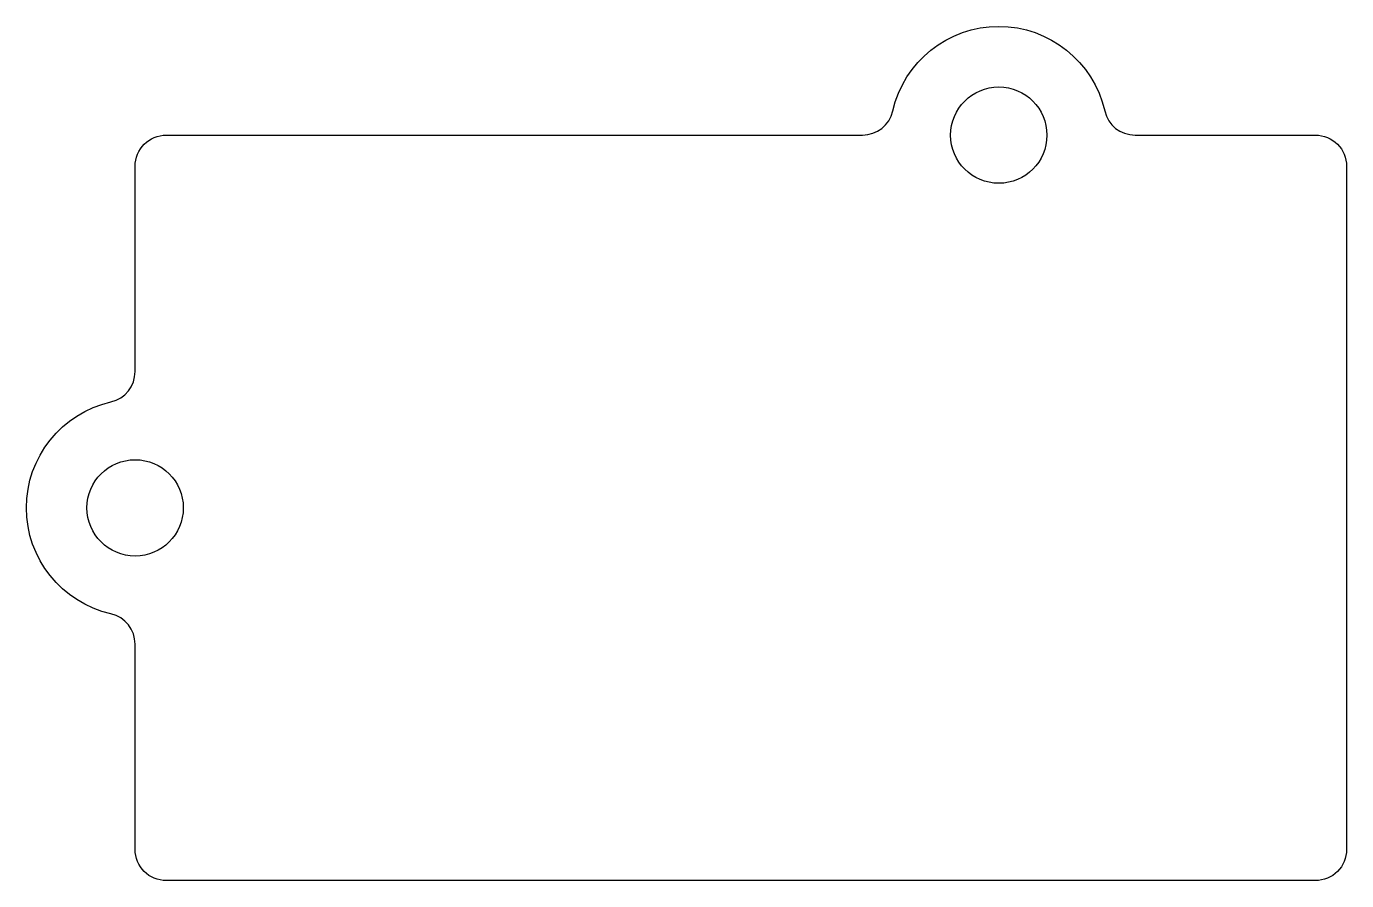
# Model space of a CAD drawing. Header units: millimetres. Extents: x -35.6 to 6.9, y -147 to -119.5.
import ezdxf

# ---------------------------------------------------------------- set-up
doc = ezdxf.new("R2010")
doc.units = ezdxf.units.MM
doc.layers.get('0').update_dxf_attribs({"linetype": 'CONTINUOUS'})

msp = doc.modelspace()

# ---------------------------------------------------------------- linework, layer by layer
msp.add_lwpolyline([(6.9, -146, -0.414214), (5.9, -147), (-31.1, -147, -0.414214), (-32.1, -146), (-32.1, -139.387, 0.350001), (-32.878, -138.412, -0.797724), (-32.878, -131.588, 0.350001), (-32.1, -130.613), (-32.1, -124, -0.414214), (-31.1, -123), (-8.686, -123, 0.350001), (-7.711, -122.222, -0.797724), (-0.886, -122.222, 0.350001), (0.089, -123), (5.9, -123, -0.414214), (6.9, -124)], format="xyb", close=True)
for centre in [(-4.298, -123), (-32.1, -135)]:
    msp.add_circle(centre, 1.55)

doc.saveas('drawing.dxf')
